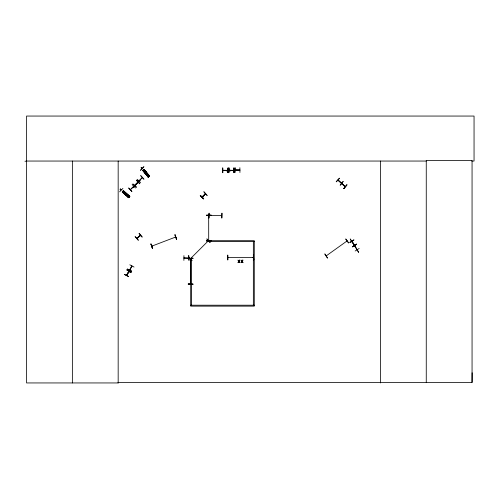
<?xml version="1.0" encoding="UTF-8"?>
<svg xmlns="http://www.w3.org/2000/svg" width="499" height="499" viewBox="0 0 499 499"><rect width="100%" height="100%" fill="white"/><g stroke="black" fill="none" stroke-linecap="round" stroke-linejoin="round"><path stroke-width="0.75" d="M471.717 161.046L474.05 161.046L474.05 116.055L26.559 116.055L26.559 382.945L118.238 382.945L118.176 382.421L472.06 382.421L472.129 372.772M338.104 180.045L341.603 183.189M341.478 183.358L338.129 180.089M342.077 183.944L341.721 183.551L345.208 186.663M345.358 186.545L344.809 186.377M129.528 270.084L131.811 265.917M326.24 255.868L346.998 241.005M346.574 241.316L347.061 241.167L346.637 241.242M347.055 241.192L346.768 241.41M175.717 237.218L175.168 237.231L175.66 237.037M190.593 258.501L190.506 258.993L190.499 258.463M190.456 283.519L190.499 284L190.499 258.513L190.693 258.894M208.676 215.817L208.894 215.331L208.707 215.799M208.682 215.418L208.707 240.805L208.919 240.424M208.701 240.375L208.894 240.755M337.923 180.195L341.484 183.345M341.678 183.545L345.189 186.757L341.721 183.576M342.189 183.751L341.821 183.389M127.008 274.961L126.546 275.348L128.992 271.319M131.979 266.104L129.696 270.165M134.655 185.397L135.217 185.141M138.872 180.888L142.34 177.607L139.09 180.969M190.668 258.944L190.818 258.582M354.377 245.421C346.905 234.511 356.829 247.81 353.997 244.978M352.169 241.859L352.107 241.335M354.614 245.714L357.097 249.731M151.808 246.144L175.611 237.056L175.33 237.368M175.667 237.231L175.274 237.362M201.976 197.024L202.351 196.65M126.553 275.236L128.836 271.219L128.786 271.762M136.751 238.21L140.387 235.241M140.038 235.553L140.207 235.765M222.91 170.24L227.675 170.377L222.922 170.427M228.954 170.253L229.534 170.465M183.944 257.933L188.61 258.12M233.245 170.39L233.725 170.221M252.949 257.44L253.48 257.434M127.388 269.198L131.68 271.294L127.395 269.179M129.827 264.801L134.031 267.052M129.01 271.256L126.721 275.429M128.705 276.546L124.407 274.462L128.673 276.602M129.197 197.03L128.885 196.749M133.807 186.445L130.37 189.664M134.83 185.478L138.123 182.116L134.705 185.31M137.668 182.272L138.005 182.004M190.356 258.781L208.345 240.817L208.127 241.279M208.233 241.242L208.382 240.786M208.445 240.992L208.214 241.223M202.008 196.968L205.363 193.668M140.506 235.447L136.951 238.322M233.725 170.44L229.053 170.228M235.553 170.228L235.135 170.016L239.863 170.215M239.458 169.991L239.894 170.009M228.38 257.646L228.043 257.652M228.448 257.634L227.962 257.627L253.48 257.603L252.962 257.627M122.972 192.552L124.02 191.36M123.409 192.938L124.457 191.741M124.064 193.512L125.118 192.321M124.644 194.03L125.698 192.839M125.299 194.61L126.353 193.412M128.112 197.086L129.166 195.895M128.124 197.448L129.528 195.858M128.174 197.492L129.578 195.901M336.195 181.711L339.389 178.168M336.345 181.842L339.52 178.28M343.736 188.435L346.936 184.898M152.326 246.163L151.914 246.281M140.768 175.685L143.974 179.228L140.749 175.704M130.407 189.626L133.632 186.32M134.693 185.36L137.949 182.035M140.624 182.622L137.181 179.316M135.478 188.004L132.129 184.605M136.414 187.131L132.834 183.969L136.364 187.175M188.503 257.409L191.909 260.746M190.362 258.806L190.662 258.501M190.499 258.925L190.786 258.638M202.257 197.199L205.557 193.862L202.095 197.142L205.482 193.787L204.989 194.042M120.434 188.984L120.153 189.264L120.808 189.926L121.132 189.645L120.434 188.94L120.103 189.264L120.808 189.969M203.711 198.777L200.355 195.39M190.668 283.95L190.662 283.519M137.019 238.435L140.618 235.422M143.35 171.076L144.579 170.072M143.718 171.531L144.953 170.521M144.273 172.205L145.502 171.201M144.766 172.81L145.995 171.799M145.315 173.484L146.55 172.479M147.698 176.384L148.927 175.38M147.648 176.746L149.288 175.405L147.685 176.796M139.19 233.264L142.196 236.969M138.317 240.144L135.092 236.626L138.267 240.187M345.863 238.99L348.645 242.863M326.34 256.006L326.67 255.557M346.612 241.285L346.905 241.042M202.263 196.706L202.594 196.856M350.204 238.871L352.718 242.832M353.161 243.655L355.712 247.591M353.828 239.844L349.787 242.371M349.874 242.52L353.934 240.013M356.548 244.154L352.419 246.631L352.631 246.88L356.473 244.13M352.45 246.687L356.56 244.173M352.556 246.862L356.654 244.323M357.072 249.687L354.777 245.633M355.169 250.997L359.193 248.433M326.558 255.575L326.402 255.981M221.6 215.499L209.293 215.493M151.852 246.126L152.251 245.97M235.222 170.016L239.794 169.984M239.876 167.708L239.938 172.479M233.975 167.92L233.981 172.685M236.177 170.184L238.915 170.165M229.004 170.253L233.725 170.39L228.954 170.415M234.873 172.511L235.098 167.739L234.898 172.511M222.66 172.71L222.648 167.938M227.694 172.679L227.924 167.907L227.756 172.673M211.171 215.237L206.405 215.331M206.399 215.094L211.171 215.063M206.405 240.898L211.171 240.849L206.405 240.867L208.451 241.123M227.663 255.132L227.719 259.904M183.925 255.631L183.888 260.403M188.697 255.6L188.971 260.372L188.759 255.6M253.467 255.132L253.735 259.898M252.999 257.44L253.43 257.434L252.999 257.603M188.716 258.12L183.944 258.102M192.963 258.208L188.198 258.482L192.963 258.183M188.198 258.445L192.97 258.42M253.76 259.898L253.529 255.132M188.198 284.081L192.97 284.018M192.97 284.224L188.198 284.012L192.97 284.249M24.95 161.233L26.559 161.227M26.559 161.046L426.258 161.046M254.278 241.622L208.295 241.622L208.295 240.693L254.278 240.693L254.278 306.137L190.687 306.137L190.687 258.788L191.616 258.788L191.616 305.207M190.687 305.207L254.278 305.207M352.038 241.323L354.533 245.315M127.482 269.023L131.667 271.313M126.865 270.028L131.05 272.317M123.372 190.761L129.821 196.469M123.284 190.861L129.74 196.562M123.241 190.911L129.671 196.637M123.153 191.011L129.628 196.693M123.072 191.098L129.54 196.793M122.604 191.647L129.041 197.373M122.517 191.741L128.973 197.448M122.442 191.828L128.923 197.498M122.398 191.878L128.836 197.604M122.311 191.972L128.773 197.673M341.834 183.426L345.314 186.514M136.389 180.364L139.789 183.713M188.641 257.272L192.034 260.621M140.431 180.002L137.15 183.358M136.215 184.511L132.896 187.83M122.929 188.391L119.623 191.834M200.336 195.408L203.704 198.783M200.311 195.433L203.667 198.827M200.186 195.558L203.536 198.951M144.024 169.392L149.482 176.053M143.93 169.467L149.382 176.135M143.88 169.504L149.332 176.178M143.768 169.598L149.238 176.253M143.687 169.666L149.151 176.328M149.051 176.403L148.677 176.715M143.132 170.128L148.583 176.796M143.101 170.153L148.502 176.864M142.97 170.259L148.49 176.871M142.895 170.321L148.346 176.995M139.04 233.395L142.059 237.081M345.701 239.102L348.502 242.963M350.666 239.732L352.132 242.046M353.666 244.491L355.132 246.805M174.856 234.879L176.615 239.314M150.941 244.011L152.638 248.471M233.775 167.92L233.806 172.691M228.873 167.951L228.904 172.723M227.862 255.132L227.893 259.904M222.828 167.938L222.86 172.704M472.06 382.421L472.06 160.528L426.258 160.528L426.258 382.421M380.45 161.046L380.45 382.945M253.349 241.622L253.349 305.207M118.169 161.046L118.169 382.945M72.367 161.046L72.367 382.945M125.149 193.649C125.667 194.972 126.141 192.639 125.149 193.649M145.328 172.517C145.621 173.908 146.463 171.675 145.328 172.517M126.977 269.828L131.019 272.373L126.977 269.828M130.788 268.811L128.53 272.928L130.788 268.811M239.582 260.122L238.971 261.114L237.986 260.122L238.765 261.382L237.967 262.642L238.952 261.632L239.95 262.642L239.158 261.364L239.95 260.122L239.582 260.122M242.676 260.122L242.065 261.114L241.086 260.122L241.859 261.382L241.061 262.642L242.046 261.632L243.044 262.642L242.252 261.364L243.044 260.122L242.676 260.122M123.44 190.68L122.23 192.065L128.698 197.754L129.902 196.381L123.44 190.68M343.137 181.511L340.15 185.235L343.131 181.499M346.886 184.855L343.911 188.591L346.886 184.855M128.736 188.048L131.942 191.585L128.711 188.067M136.558 180.195L139.764 183.738L136.558 180.195M206.929 238.977L210.135 242.52L206.917 238.996M141.367 167.346L141.036 167.676L141.741 168.381L142.065 168.051L141.367 167.346M143.855 166.797L140.556 170.24L143.855 166.797M203.935 191.847L207.104 195.421L203.935 191.847M144.117 169.311L142.702 170.483L148.166 177.145L149.575 175.979L144.086 169.336M324.886 254.01L327.475 258.02L324.886 254.01M356.205 248.383L358.669 252.382L356.274 248.402M150.972 243.999L152.451 248.539L150.972 243.999M175.074 234.798L176.552 239.333L175.074 234.798M209.056 213.21L208.938 217.982L209.056 213.21M221.955 213.21L221.837 217.982L221.955 213.21M228.941 167.951L228.704 172.723L228.929 167.951M236.85 170.521L232.16 170.571L236.85 170.521M230.688 170.727L225.991 170.727L230.688 170.783M148.253 177.07L142.795 170.402L148.24 177.076"/></g></svg>
